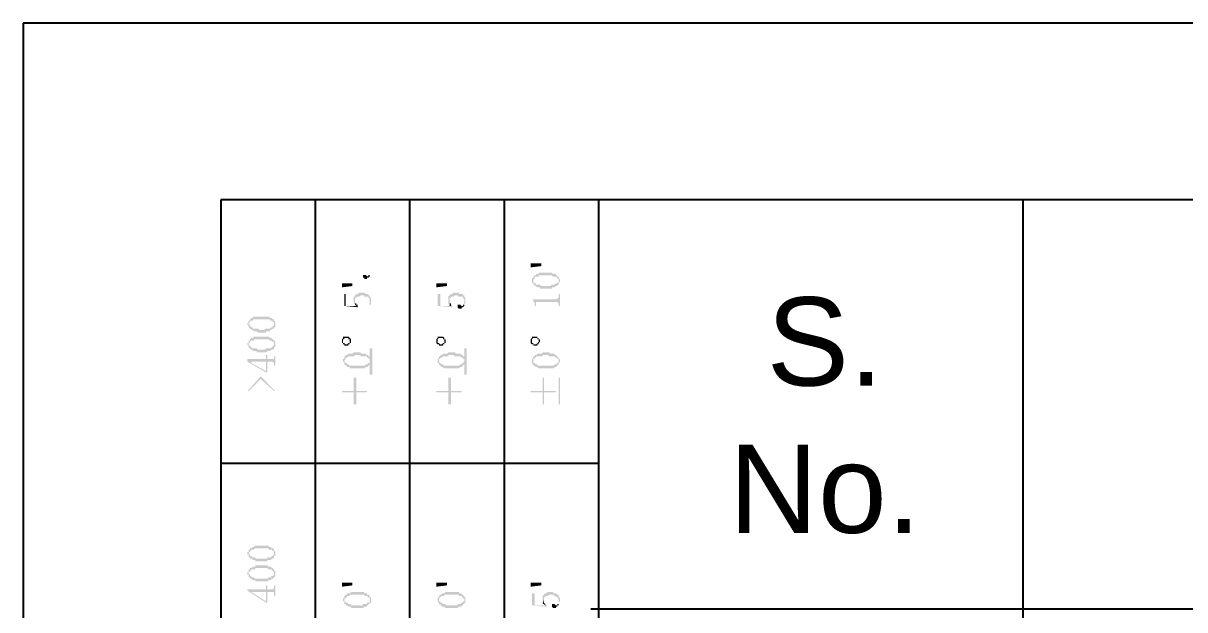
# Model space of a CAD drawing. Header units: millimetres. Extents: x 7018 to 13530, y 4187 to 5692.
# Drawn here: x 12641.97 to 12681.39, y 5228.95 to 5248.87 of the extents above; entities that cross this region are included whole.
import ezdxf

# ---------------------------------------------------------------- set-up
doc = ezdxf.new("R2010")
doc.units = ezdxf.units.MM
doc.styles.get("Standard").update_dxf_attribs({"font": 'arial.ttf'})

msp = doc.modelspace()

# ---------------------------------------------------------------- hatches: boundary and pattern name
at = {"transparency": 33554559}
for points in [[(12659.192, 5240.716), (12659.553, 5240.716), (12659.553, 5240.626), (12659.192, 5240.581)], [(12653.505, 5240.275), (12653.505, 5240.23), (12653.55, 5240.23), (12653.55, 5240.185), (12653.64, 5240.185), (12653.64, 5240.23), (12653.685, 5240.23), (12653.731, 5240.275), (12653.731, 5240.456), (12653.731, 5240.365), (12653.731, 5240.32), (12653.685, 5240.32), (12653.685, 5240.275), (12653.64, 5240.275), (12653.595, 5240.32), (12653.505, 5240.32)], [(12659.237, 5240.129), (12659.237, 5240.084), (12659.237, 5240.039), (12659.282, 5240.039), (12659.282, 5239.994), (12659.282, 5240.129), (12659.282, 5240.174), (12659.282, 5240.174), (12659.327, 5240.219), (12659.327, 5240.265), (12659.462, 5240.265), (12659.462, 5240.31), (12659.914, 5240.31), (12659.959, 5240.265), (12660.049, 5240.265), (12660.094, 5240.219), (12660.094, 5240.219), (12660.139, 5240.174), (12660.139, 5240.129), (12660.139, 5240.265), (12660.094, 5240.265), (12660.094, 5240.31), (12660.049, 5240.31), (12660.049, 5240.355), (12659.959, 5240.355), (12659.914, 5240.4), (12659.462, 5240.4), (12659.462, 5240.355), (12659.372, 5240.355), (12659.372, 5240.31), (12659.327, 5240.31), (12659.282, 5240.265), (12659.282, 5240.219), (12659.237, 5240.219), (12659.237, 5240.174), (12659.237, 5240.174)], [(12659.282, 5239.994), (12659.327, 5239.994), (12659.327, 5239.949), (12659.372, 5239.949), (12659.417, 5239.904), (12659.507, 5239.904), (12659.507, 5239.858), (12659.914, 5239.858), (12659.914, 5239.904), (12660.004, 5239.904), (12660.049, 5239.949), (12660.094, 5239.949), (12660.094, 5239.994), (12660.139, 5239.994), (12660.139, 5240.039), (12660.139, 5240.084), (12660.184, 5240.084), (12660.184, 5240.129), (12660.184, 5240.174), (12660.184, 5240.174), (12660.139, 5240.219), (12660.139, 5240.265), (12660.139, 5240.129), (12660.139, 5240.084), (12660.094, 5240.084), (12660.094, 5240.039), (12660.049, 5240.039), (12660.004, 5239.994), (12659.914, 5239.994), (12659.868, 5239.949), (12659.553, 5239.949), (12659.507, 5239.994), (12659.372, 5239.994), (12659.372, 5240.039), (12659.327, 5240.039), (12659.282, 5240.084), (12659.282, 5240.129), (12659.282, 5240.129)], [(12652.783, 5240.039), (12653.144, 5240.039), (12653.144, 5239.949), (12652.783, 5239.904)], [(12655.987, 5240.039), (12656.348, 5240.039), (12656.348, 5239.949), (12655.987, 5239.904)], [(12652.873, 5239.678), (12652.873, 5239.272), (12653.324, 5239.227), (12653.324, 5239.272), (12653.324, 5239.317), (12653.279, 5239.272), (12652.918, 5239.272), (12652.918, 5239.678)], [(12653.189, 5239.497), (12653.189, 5239.407), (12653.189, 5239.362), (12653.189, 5239.362), (12653.234, 5239.317), (12653.234, 5239.452), (12653.234, 5239.542), (12653.279, 5239.542), (12653.279, 5239.588), (12653.369, 5239.588), (12653.415, 5239.633), (12653.55, 5239.633), (12653.55, 5239.588), (12653.685, 5239.588), (12653.685, 5239.542), (12653.731, 5239.542), (12653.731, 5239.497), (12653.731, 5239.452), (12653.731, 5239.317), (12653.776, 5239.317), (12653.776, 5239.362), (12653.776, 5239.452), (12653.776, 5239.497), (12653.776, 5239.542), (12653.731, 5239.588), (12653.731, 5239.633), (12653.685, 5239.633), (12653.685, 5239.678), (12653.595, 5239.678), (12653.55, 5239.723), (12653.369, 5239.723), (12653.324, 5239.678), (12653.279, 5239.678), (12653.234, 5239.633), (12653.234, 5239.588), (12653.189, 5239.588), (12653.189, 5239.542)], [(12653.234, 5239.317), (12653.234, 5239.317), (12653.279, 5239.272), (12653.279, 5239.272), (12653.324, 5239.317), (12653.279, 5239.317), (12653.279, 5239.362), (12653.234, 5239.362), (12653.234, 5239.407), (12653.234, 5239.452)], [(12656.032, 5239.678), (12656.032, 5239.272), (12656.529, 5239.227), (12656.529, 5239.272), (12656.529, 5239.272), (12656.484, 5239.317), (12656.484, 5239.272), (12656.123, 5239.272), (12656.123, 5239.678)], [(12656.393, 5239.497), (12656.393, 5239.407), (12656.393, 5239.362), (12656.393, 5239.362), (12656.438, 5239.317), (12656.438, 5239.452), (12656.438, 5239.542), (12656.484, 5239.542), (12656.484, 5239.588), (12656.574, 5239.588), (12656.619, 5239.633), (12656.709, 5239.633), (12656.754, 5239.588), (12656.89, 5239.588), (12656.89, 5239.542), (12656.89, 5239.542), (12656.935, 5239.497), (12656.935, 5239.452), (12656.935, 5239.317), (12656.935, 5239.317), (12656.98, 5239.362), (12656.98, 5239.452), (12656.98, 5239.497), (12656.98, 5239.542), (12656.935, 5239.588), (12656.935, 5239.633), (12656.89, 5239.633), (12656.89, 5239.678), (12656.754, 5239.678), (12656.754, 5239.723), (12656.574, 5239.723), (12656.529, 5239.678), (12656.484, 5239.678), (12656.438, 5239.633), (12656.438, 5239.633), (12656.393, 5239.588), (12656.393, 5239.542)], [(12656.438, 5239.317), (12656.438, 5239.272), (12656.484, 5239.272), (12656.484, 5239.317), (12656.484, 5239.362), (12656.438, 5239.362), (12656.438, 5239.407), (12656.438, 5239.452)], [(12656.709, 5239.272), (12656.709, 5239.227), (12656.709, 5239.227), (12656.754, 5239.181), (12656.845, 5239.181), (12656.845, 5239.227), (12656.89, 5239.227), (12656.935, 5239.272), (12656.935, 5239.452), (12656.935, 5239.362), (12656.935, 5239.317), (12656.89, 5239.317), (12656.89, 5239.272), (12656.845, 5239.272), (12656.8, 5239.317), (12656.709, 5239.317)], [(12659.237, 5239.497), (12659.237, 5239.497), (12659.282, 5239.452), (12659.282, 5239.407), (12659.327, 5239.407), (12659.327, 5239.362), (12659.327, 5239.272), (12659.372, 5239.272), (12659.372, 5239.362), (12659.372, 5239.407), (12660.094, 5239.407), (12660.139, 5239.362), (12660.139, 5239.272), (12660.184, 5239.272), (12660.184, 5239.678), (12660.139, 5239.678), (12660.139, 5239.588), (12660.139, 5239.542), (12660.094, 5239.542), (12660.094, 5239.497), (12660.049, 5239.497)], [(12649.578, 5238.64), (12649.578, 5238.64), (12649.623, 5238.595), (12649.623, 5238.55), (12649.623, 5238.685), (12649.623, 5238.685), (12649.669, 5238.73), (12649.669, 5238.73), (12649.714, 5238.775), (12649.759, 5238.775), (12649.804, 5238.82), (12650.346, 5238.82), (12650.346, 5238.775), (12650.436, 5238.775), (12650.436, 5238.73), (12650.481, 5238.73), (12650.481, 5238.685), (12650.481, 5238.64), (12650.481, 5238.82), (12650.436, 5238.82), (12650.391, 5238.866), (12650.346, 5238.866), (12650.3, 5238.911), (12649.804, 5238.911), (12649.759, 5238.866), (12649.714, 5238.866), (12649.669, 5238.82), (12649.669, 5238.775), (12649.623, 5238.775), (12649.623, 5238.73), (12649.623, 5238.73), (12649.578, 5238.685)], [(12649.623, 5238.55), (12649.669, 5238.504), (12649.669, 5238.504), (12649.714, 5238.459), (12649.759, 5238.459), (12649.804, 5238.414), (12649.894, 5238.414), (12649.939, 5238.369), (12650.21, 5238.369), (12650.21, 5238.414), (12650.346, 5238.414), (12650.346, 5238.459), (12650.391, 5238.459), (12650.436, 5238.504), (12650.481, 5238.504), (12650.481, 5238.55), (12650.526, 5238.55), (12650.526, 5238.595), (12650.526, 5238.64), (12650.526, 5238.685), (12650.526, 5238.73), (12650.526, 5238.73), (12650.481, 5238.775), (12650.481, 5238.64), (12650.481, 5238.595), (12650.436, 5238.595), (12650.436, 5238.55), (12650.391, 5238.55), (12650.346, 5238.504), (12650.165, 5238.504), (12650.165, 5238.459), (12649.985, 5238.459), (12649.939, 5238.504), (12649.759, 5238.504), (12649.759, 5238.55), (12649.714, 5238.55), (12649.669, 5238.595), (12649.669, 5238.64), (12649.623, 5238.64)], [(12649.578, 5237.963), (12649.578, 5237.963), (12649.623, 5237.918), (12649.623, 5237.873), (12649.623, 5237.963), (12649.623, 5238.008), (12649.669, 5238.008), (12649.669, 5238.053), (12649.669, 5238.053), (12649.714, 5238.098), (12649.804, 5238.098), (12649.804, 5238.143), (12650.3, 5238.143), (12650.346, 5238.098), (12650.391, 5238.098), (12650.436, 5238.053), (12650.481, 5238.053), (12650.481, 5238.008), (12650.481, 5237.963), (12650.481, 5238.098), (12650.481, 5238.098), (12650.436, 5238.143), (12650.436, 5238.143), (12650.391, 5238.189), (12650.346, 5238.189), (12650.3, 5238.234), (12649.804, 5238.234), (12649.759, 5238.189), (12649.714, 5238.189), (12649.669, 5238.143), (12649.669, 5238.098), (12649.623, 5238.098), (12649.623, 5238.053), (12649.623, 5238.008), (12649.578, 5238.008)], [(12649.623, 5237.873), (12649.669, 5237.827), (12649.669, 5237.827), (12649.714, 5237.782), (12649.759, 5237.782), (12649.759, 5237.737), (12649.894, 5237.737), (12649.894, 5237.692), (12650.21, 5237.692), (12650.255, 5237.737), (12650.346, 5237.737), (12650.391, 5237.782), (12650.436, 5237.782), (12650.481, 5237.827), (12650.481, 5237.873), (12650.526, 5237.873), (12650.526, 5237.918), (12650.526, 5237.963), (12650.526, 5238.008), (12650.526, 5238.053), (12650.526, 5238.053), (12650.481, 5238.098), (12650.481, 5237.963), (12650.481, 5237.918), (12650.436, 5237.918), (12650.436, 5237.873), (12650.391, 5237.873), (12650.391, 5237.827), (12650.21, 5237.827), (12650.165, 5237.782), (12649.939, 5237.782), (12649.894, 5237.827), (12649.759, 5237.827), (12649.714, 5237.873), (12649.714, 5237.873), (12649.669, 5237.918), (12649.669, 5237.918), (12649.623, 5237.963), (12649.623, 5237.963)], [(12652.783, 5238.098), (12652.783, 5238.053), (12652.783, 5238.008), (12652.828, 5238.008), (12652.828, 5237.963), (12652.828, 5238.098), (12652.828, 5238.143), (12652.873, 5238.143), (12652.873, 5238.189), (12653.008, 5238.189), (12653.008, 5238.143), (12653.054, 5238.143), (12653.054, 5237.963), (12653.054, 5238.008), (12653.099, 5238.008), (12653.099, 5238.053), (12653.099, 5238.098), (12653.099, 5238.143), (12653.099, 5238.143), (12653.054, 5238.189), (12653.054, 5238.189), (12653.008, 5238.234), (12652.828, 5238.234), (12652.828, 5238.189), (12652.828, 5238.189), (12652.783, 5238.143), (12652.783, 5238.143)], [(12652.828, 5237.963), (12652.873, 5237.963), (12652.873, 5237.918), (12653.008, 5237.918), (12653.008, 5237.963), (12653.054, 5237.963), (12653.054, 5238.098), (12653.054, 5238.053), (12653.054, 5238.008), (12653.008, 5238.008), (12652.963, 5237.963), (12652.918, 5237.963), (12652.873, 5238.008), (12652.828, 5238.008), (12652.828, 5238.098), (12652.828, 5238.098)], [(12655.987, 5238.098), (12655.987, 5238.053), (12655.987, 5238.008), (12655.987, 5238.008), (12656.032, 5237.963), (12656.032, 5238.098), (12656.032, 5238.143), (12656.032, 5238.143), (12656.077, 5238.189), (12656.213, 5238.189), (12656.213, 5238.143), (12656.258, 5238.143), (12656.258, 5237.963), (12656.258, 5238.008), (12656.303, 5238.008), (12656.303, 5238.053), (12656.303, 5238.098), (12656.303, 5238.143), (12656.258, 5238.143), (12656.258, 5238.189), (12656.258, 5238.189), (12656.213, 5238.234), (12656.032, 5238.234), (12656.032, 5238.189), (12656.032, 5238.189), (12655.987, 5238.143), (12655.987, 5238.143)], [(12656.032, 5237.963), (12656.077, 5237.963), (12656.077, 5237.918), (12656.213, 5237.918), (12656.213, 5237.963), (12656.258, 5237.963), (12656.258, 5238.098), (12656.258, 5238.053), (12656.258, 5238.008), (12656.213, 5238.008), (12656.168, 5237.963), (12656.123, 5237.963), (12656.077, 5238.008), (12656.032, 5238.008), (12656.032, 5238.098), (12656.032, 5238.098)], [(12659.192, 5238.098), (12659.192, 5238.053), (12659.192, 5238.008), (12659.192, 5238.008), (12659.237, 5237.963), (12659.237, 5238.098), (12659.237, 5238.143), (12659.237, 5238.143), (12659.282, 5238.189), (12659.417, 5238.189), (12659.417, 5238.143), (12659.462, 5238.143), (12659.462, 5237.963), (12659.462, 5238.008), (12659.462, 5238.008), (12659.507, 5238.053), (12659.507, 5238.098), (12659.507, 5238.143), (12659.462, 5238.143), (12659.462, 5238.189), (12659.417, 5238.189), (12659.417, 5238.234), (12659.237, 5238.234), (12659.237, 5238.189), (12659.237, 5238.189), (12659.192, 5238.143), (12659.192, 5238.143)], [(12659.237, 5237.963), (12659.282, 5237.963), (12659.282, 5237.918), (12659.417, 5237.918), (12659.417, 5237.963), (12659.462, 5237.963), (12659.462, 5238.098), (12659.462, 5238.053), (12659.462, 5238.053), (12659.417, 5238.008), (12659.417, 5238.008), (12659.372, 5237.963), (12659.282, 5237.963), (12659.282, 5238.008), (12659.237, 5238.008), (12659.237, 5238.098), (12659.237, 5238.098)], [(12649.578, 5237.466), (12649.578, 5237.376), (12650.21, 5237.015), (12650.255, 5237.015), (12650.255, 5237.376), (12650.436, 5237.376), (12650.481, 5237.331), (12650.481, 5237.241), (12650.526, 5237.241), (12650.526, 5237.557), (12650.481, 5237.557), (12650.481, 5237.512), (12650.481, 5237.466), (12650.255, 5237.466), (12650.255, 5237.602), (12650.21, 5237.602), (12650.21, 5237.06), (12649.714, 5237.331), (12649.714, 5237.376)], [(12649.578, 5237.466), (12649.714, 5237.376), (12650.21, 5237.376), (12650.21, 5237.06), (12650.21, 5237.466)], [(12652.828, 5237.421), (12652.828, 5237.376), (12652.828, 5237.376), (12652.873, 5237.331), (12652.873, 5237.286), (12652.873, 5237.421), (12652.873, 5237.421), (12652.918, 5237.466), (12652.918, 5237.512), (12652.963, 5237.512), (12653.008, 5237.557), (12653.189, 5237.557), (12653.234, 5237.602), (12653.415, 5237.602), (12653.415, 5237.557), (12653.64, 5237.557), (12653.64, 5237.512), (12653.685, 5237.512), (12653.731, 5237.466), (12653.731, 5237.421), (12653.731, 5237.557), (12653.685, 5237.557), (12653.685, 5237.602), (12653.64, 5237.602), (12653.595, 5237.647), (12653.46, 5237.647), (12653.415, 5237.692), (12653.189, 5237.692), (12653.144, 5237.647), (12653.008, 5237.647), (12652.963, 5237.602), (12652.918, 5237.602), (12652.918, 5237.557), (12652.873, 5237.557), (12652.873, 5237.512), (12652.873, 5237.466), (12652.828, 5237.466)], [(12652.873, 5237.286), (12652.918, 5237.241), (12652.963, 5237.241), (12652.963, 5237.196), (12653.054, 5237.196), (12653.054, 5237.15), (12653.55, 5237.15), (12653.595, 5237.196), (12653.64, 5237.196), (12653.685, 5237.241), (12653.685, 5237.241), (12653.731, 5237.286), (12653.731, 5237.331), (12653.776, 5237.331), (12653.776, 5237.376), (12653.776, 5237.421), (12653.776, 5237.466), (12653.776, 5237.466), (12653.731, 5237.512), (12653.731, 5237.376), (12653.731, 5237.331), (12653.685, 5237.331), (12653.64, 5237.286), (12653.595, 5237.286), (12653.55, 5237.241), (12653.054, 5237.241), (12653.008, 5237.286), (12652.963, 5237.286), (12652.963, 5237.331), (12652.918, 5237.331), (12652.873, 5237.376), (12652.873, 5237.421)], [(12653.821, 5236.935), (12653.821, 5237.838), (12653.731, 5237.838), (12653.731, 5236.935)], [(12656.032, 5237.421), (12656.032, 5237.376), (12656.032, 5237.331), (12656.077, 5237.331), (12656.077, 5237.286), (12656.077, 5237.421), (12656.077, 5237.466), (12656.123, 5237.466), (12656.123, 5237.512), (12656.168, 5237.512), (12656.213, 5237.557), (12656.393, 5237.557), (12656.393, 5237.602), (12656.574, 5237.602), (12656.619, 5237.557), (12656.8, 5237.557), (12656.845, 5237.512), (12656.89, 5237.512), (12656.89, 5237.466), (12656.935, 5237.466), (12656.935, 5237.421), (12656.935, 5237.557), (12656.89, 5237.557), (12656.89, 5237.602), (12656.845, 5237.602), (12656.8, 5237.647), (12656.664, 5237.647), (12656.619, 5237.692), (12656.393, 5237.692), (12656.348, 5237.647), (12656.213, 5237.647), (12656.168, 5237.602), (12656.123, 5237.602), (12656.123, 5237.557), (12656.077, 5237.557), (12656.077, 5237.512), (12656.077, 5237.512), (12656.032, 5237.466)], [(12656.077, 5237.286), (12656.123, 5237.241), (12656.123, 5237.241), (12656.168, 5237.196), (12656.213, 5237.196), (12656.258, 5237.15), (12656.754, 5237.15), (12656.8, 5237.196), (12656.845, 5237.196), (12656.89, 5237.241), (12656.89, 5237.241), (12656.935, 5237.286), (12656.935, 5237.331), (12656.98, 5237.331), (12656.98, 5237.376), (12656.98, 5237.421), (12656.98, 5237.466), (12656.98, 5237.466), (12656.935, 5237.512), (12656.935, 5237.376), (12656.935, 5237.376), (12656.89, 5237.331), (12656.89, 5237.331), (12656.845, 5237.286), (12656.8, 5237.286), (12656.754, 5237.241), (12656.258, 5237.241), (12656.213, 5237.286), (12656.168, 5237.286), (12656.123, 5237.331), (12656.123, 5237.331), (12656.077, 5237.376), (12656.077, 5237.421)], [(12657.025, 5236.935), (12657.025, 5237.838), (12656.935, 5237.838), (12656.935, 5236.935)], [(12659.237, 5237.421), (12659.237, 5237.376), (12659.237, 5237.331), (12659.237, 5237.331), (12659.282, 5237.286), (12659.282, 5237.421), (12659.282, 5237.466), (12659.327, 5237.466), (12659.327, 5237.512), (12659.372, 5237.512), (12659.372, 5237.557), (12659.598, 5237.557), (12659.598, 5237.602), (12659.778, 5237.602), (12659.823, 5237.557), (12660.004, 5237.557), (12660.049, 5237.512), (12660.094, 5237.512), (12660.094, 5237.466), (12660.139, 5237.466), (12660.139, 5237.421), (12660.139, 5237.512), (12660.094, 5237.557), (12660.094, 5237.557), (12660.049, 5237.602), (12660.004, 5237.602), (12660.004, 5237.647), (12659.868, 5237.647), (12659.823, 5237.692), (12659.598, 5237.692), (12659.553, 5237.647), (12659.417, 5237.647), (12659.372, 5237.602), (12659.327, 5237.602), (12659.327, 5237.557), (12659.282, 5237.557), (12659.282, 5237.512), (12659.282, 5237.512), (12659.237, 5237.466)], [(12659.282, 5237.286), (12659.282, 5237.241), (12659.327, 5237.241), (12659.372, 5237.196), (12659.417, 5237.196), (12659.462, 5237.15), (12659.959, 5237.15), (12660.004, 5237.196), (12660.049, 5237.196), (12660.094, 5237.241), (12660.094, 5237.241), (12660.139, 5237.286), (12660.139, 5237.331), (12660.139, 5237.331), (12660.184, 5237.376), (12660.184, 5237.421), (12660.184, 5237.466), (12660.139, 5237.466), (12660.139, 5237.512), (12660.139, 5237.376), (12660.139, 5237.376), (12660.094, 5237.331), (12660.094, 5237.331), (12660.049, 5237.286), (12660.004, 5237.286), (12659.959, 5237.241), (12659.417, 5237.241), (12659.417, 5237.286), (12659.372, 5237.286), (12659.327, 5237.331), (12659.282, 5237.331), (12659.282, 5237.376), (12659.282, 5237.421)], [(12649.578, 5236.383), (12649.623, 5236.383), (12650.03, 5236.789), (12650.481, 5236.383), (12650.526, 5236.383), (12650.03, 5236.88)], [(12652.783, 5236.383), (12652.783, 5236.338), (12653.189, 5236.338), (12653.189, 5235.932), (12653.279, 5235.932), (12653.279, 5236.338), (12653.64, 5236.338), (12653.64, 5236.383), (12653.279, 5236.383), (12653.279, 5236.835), (12653.189, 5236.835), (12653.189, 5236.383)], [(12655.987, 5236.383), (12655.987, 5236.338), (12656.393, 5236.338), (12656.393, 5235.932), (12656.484, 5235.932), (12656.484, 5236.338), (12656.845, 5236.338), (12656.845, 5236.383), (12656.484, 5236.383), (12656.484, 5236.835), (12656.393, 5236.835), (12656.393, 5236.383)], [(12659.192, 5236.383), (12659.192, 5236.338), (12659.598, 5236.338), (12659.598, 5235.932), (12659.643, 5235.932), (12659.643, 5236.338), (12660.049, 5236.338), (12660.049, 5236.383), (12659.643, 5236.383), (12659.643, 5236.835), (12659.598, 5236.835), (12659.598, 5236.383)], [(12660.184, 5235.932), (12660.184, 5236.835), (12660.139, 5236.835), (12660.139, 5235.932)], [(12649.578, 5230.866), (12649.578, 5230.821), (12649.623, 5230.821), (12649.623, 5230.775), (12649.623, 5230.73), (12649.623, 5230.866), (12649.623, 5230.911), (12649.669, 5230.911), (12649.669, 5230.956), (12649.714, 5230.956), (12649.714, 5231.001), (12649.804, 5231.001), (12649.849, 5231.046), (12650.3, 5231.046), (12650.3, 5231.001), (12650.391, 5231.001), (12650.436, 5230.956), (12650.481, 5230.956), (12650.481, 5230.911), (12650.481, 5230.866), (12650.481, 5231.001), (12650.481, 5231.001), (12650.436, 5231.046), (12650.391, 5231.046), (12650.391, 5231.091), (12650.3, 5231.091), (12650.3, 5231.137), (12649.849, 5231.137), (12649.804, 5231.091), (12649.759, 5231.091), (12649.714, 5231.046), (12649.669, 5231.046), (12649.669, 5231.001), (12649.623, 5231.001), (12649.623, 5230.956), (12649.623, 5230.911), (12649.578, 5230.911)], [(12649.623, 5230.73), (12649.669, 5230.73), (12649.669, 5230.685), (12649.759, 5230.685), (12649.759, 5230.64), (12649.849, 5230.64), (12649.849, 5230.595), (12650.255, 5230.595), (12650.255, 5230.64), (12650.391, 5230.64), (12650.391, 5230.685), (12650.436, 5230.685), (12650.481, 5230.73), (12650.481, 5230.775), (12650.526, 5230.775), (12650.526, 5230.821), (12650.526, 5230.866), (12650.526, 5230.911), (12650.526, 5230.956), (12650.481, 5230.956), (12650.481, 5231.001), (12650.481, 5230.866), (12650.481, 5230.821), (12650.481, 5230.821), (12650.436, 5230.775), (12650.391, 5230.775), (12650.391, 5230.73), (12650.255, 5230.73), (12650.255, 5230.685), (12649.849, 5230.685), (12649.849, 5230.73), (12649.759, 5230.73), (12649.714, 5230.775), (12649.669, 5230.775), (12649.669, 5230.821), (12649.669, 5230.821), (12649.623, 5230.866), (12649.623, 5230.866)], [(12649.578, 5230.189), (12649.578, 5230.144), (12649.623, 5230.144), (12649.623, 5230.098), (12649.623, 5230.053), (12649.623, 5230.189), (12649.623, 5230.234), (12649.669, 5230.234), (12649.669, 5230.279), (12649.714, 5230.279), (12649.714, 5230.324), (12649.849, 5230.324), (12649.849, 5230.369), (12650.255, 5230.369), (12650.3, 5230.324), (12650.391, 5230.324), (12650.436, 5230.279), (12650.436, 5230.279), (12650.481, 5230.234), (12650.481, 5230.189), (12650.481, 5230.324), (12650.481, 5230.324), (12650.436, 5230.369), (12650.391, 5230.369), (12650.391, 5230.414), (12650.3, 5230.414), (12650.255, 5230.46), (12649.849, 5230.46), (12649.849, 5230.414), (12649.759, 5230.414), (12649.714, 5230.369), (12649.669, 5230.369), (12649.669, 5230.324), (12649.623, 5230.324), (12649.623, 5230.279), (12649.623, 5230.234), (12649.578, 5230.234)], [(12649.623, 5230.053), (12649.669, 5230.053), (12649.669, 5230.008), (12649.714, 5230.008), (12649.759, 5229.963), (12649.849, 5229.963), (12649.849, 5229.918), (12650.255, 5229.918), (12650.3, 5229.963), (12650.391, 5229.963), (12650.391, 5230.008), (12650.436, 5230.008), (12650.481, 5230.053), (12650.481, 5230.053), (12650.526, 5230.098), (12650.526, 5230.144), (12650.526, 5230.189), (12650.526, 5230.234), (12650.526, 5230.279), (12650.481, 5230.279), (12650.481, 5230.324), (12650.481, 5230.189), (12650.481, 5230.144), (12650.481, 5230.144), (12650.436, 5230.098), (12650.391, 5230.098), (12650.391, 5230.053), (12650.3, 5230.053), (12650.255, 5230.008), (12649.849, 5230.008), (12649.804, 5230.053), (12649.714, 5230.053), (12649.714, 5230.098), (12649.669, 5230.098), (12649.669, 5230.144), (12649.669, 5230.144), (12649.623, 5230.189), (12649.623, 5230.189)], [(12649.578, 5229.647), (12649.578, 5229.602), (12650.21, 5229.196), (12650.255, 5229.196), (12650.255, 5229.557), (12650.481, 5229.557), (12650.481, 5229.512), (12650.481, 5229.421), (12650.526, 5229.421), (12650.526, 5229.783), (12650.481, 5229.783), (12650.481, 5229.737), (12650.481, 5229.692), (12650.481, 5229.692), (12650.436, 5229.647), (12650.255, 5229.647), (12650.255, 5229.783), (12650.21, 5229.783), (12650.21, 5229.241), (12649.714, 5229.557), (12649.714, 5229.557)], [(12649.578, 5229.647), (12649.714, 5229.557), (12650.21, 5229.557), (12650.21, 5229.241), (12650.21, 5229.647)], [(12652.783, 5229.873), (12653.144, 5229.873), (12653.144, 5229.783), (12652.783, 5229.737)], [(12655.987, 5229.873), (12656.348, 5229.873), (12656.348, 5229.783), (12655.987, 5229.737)], [(12659.192, 5229.873), (12659.553, 5229.873), (12659.553, 5229.783), (12659.192, 5229.737)], [(12652.828, 5229.286), (12652.828, 5229.241), (12652.873, 5229.241), (12652.873, 5229.196), (12652.873, 5229.151), (12652.873, 5229.286), (12652.873, 5229.331), (12652.918, 5229.331), (12652.918, 5229.376), (12652.963, 5229.376), (12652.963, 5229.421), (12653.054, 5229.421), (12653.054, 5229.467), (12653.55, 5229.467), (12653.55, 5229.421), (12653.64, 5229.421), (12653.685, 5229.376), (12653.685, 5229.376), (12653.731, 5229.331), (12653.731, 5229.286), (12653.731, 5229.421), (12653.731, 5229.421), (12653.685, 5229.467), (12653.64, 5229.467), (12653.64, 5229.512), (12653.55, 5229.512), (12653.55, 5229.557), (12653.099, 5229.557), (12653.054, 5229.512), (12652.963, 5229.512), (12652.963, 5229.467), (12652.918, 5229.467), (12652.873, 5229.421), (12652.873, 5229.376), (12652.873, 5229.376), (12652.828, 5229.331), (12652.828, 5229.331)], [(12652.873, 5229.151), (12652.918, 5229.151), (12652.918, 5229.106), (12652.963, 5229.106), (12653.008, 5229.06), (12653.099, 5229.06), (12653.099, 5229.015), (12653.505, 5229.015), (12653.55, 5229.06), (12653.64, 5229.06), (12653.64, 5229.106), (12653.685, 5229.106), (12653.685, 5229.151), (12653.731, 5229.151), (12653.731, 5229.196), (12653.776, 5229.196), (12653.776, 5229.286), (12653.776, 5229.331), (12653.776, 5229.376), (12653.731, 5229.376), (12653.731, 5229.421), (12653.731, 5229.286), (12653.731, 5229.241), (12653.731, 5229.241), (12653.685, 5229.196), (12653.64, 5229.196), (12653.64, 5229.151), (12653.505, 5229.151), (12653.505, 5229.106), (12653.099, 5229.106), (12653.099, 5229.151), (12653.008, 5229.151), (12652.963, 5229.196), (12652.918, 5229.196), (12652.918, 5229.241), (12652.873, 5229.241), (12652.873, 5229.286), (12652.873, 5229.286)], [(12656.032, 5229.286), (12656.032, 5229.241), (12656.032, 5229.241), (12656.077, 5229.196), (12656.077, 5229.151), (12656.077, 5229.286), (12656.077, 5229.331), (12656.077, 5229.331), (12656.123, 5229.376), (12656.123, 5229.376), (12656.168, 5229.421), (12656.258, 5229.421), (12656.258, 5229.467), (12656.754, 5229.467), (12656.754, 5229.421), (12656.845, 5229.421), (12656.89, 5229.376), (12656.89, 5229.331), (12656.935, 5229.331), (12656.935, 5229.286), (12656.935, 5229.421), (12656.935, 5229.421), (12656.89, 5229.467), (12656.845, 5229.467), (12656.845, 5229.512), (12656.754, 5229.512), (12656.754, 5229.557), (12656.303, 5229.557), (12656.258, 5229.512), (12656.168, 5229.512), (12656.168, 5229.467), (12656.123, 5229.467), (12656.077, 5229.421), (12656.077, 5229.376), (12656.032, 5229.376), (12656.032, 5229.331), (12656.032, 5229.331)], [(12656.077, 5229.151), (12656.123, 5229.151), (12656.123, 5229.106), (12656.168, 5229.106), (12656.168, 5229.06), (12656.258, 5229.06), (12656.303, 5229.015), (12656.709, 5229.015), (12656.754, 5229.06), (12656.845, 5229.06), (12656.845, 5229.106), (12656.89, 5229.106), (12656.89, 5229.151), (12656.935, 5229.151), (12656.935, 5229.196), (12656.98, 5229.196), (12656.98, 5229.286), (12656.98, 5229.331), (12656.98, 5229.376), (12656.935, 5229.376), (12656.935, 5229.421), (12656.935, 5229.286), (12656.935, 5229.241), (12656.89, 5229.241), (12656.89, 5229.196), (12656.845, 5229.196), (12656.8, 5229.151), (12656.709, 5229.151), (12656.709, 5229.106), (12656.303, 5229.106), (12656.303, 5229.151), (12656.213, 5229.151), (12656.168, 5229.196), (12656.123, 5229.196), (12656.123, 5229.241), (12656.077, 5229.241), (12656.077, 5229.286), (12656.077, 5229.286)], [(12659.237, 5229.512), (12659.237, 5229.106), (12659.733, 5229.06), (12659.733, 5229.106), (12659.733, 5229.106), (12659.688, 5229.151), (12659.688, 5229.106), (12659.327, 5229.106), (12659.327, 5229.512)], [(12659.598, 5229.331), (12659.598, 5229.286), (12659.598, 5229.196), (12659.598, 5229.151), (12659.643, 5229.286), (12659.643, 5229.376), (12659.688, 5229.376), (12659.688, 5229.421), (12659.778, 5229.421), (12659.823, 5229.467), (12659.959, 5229.467), (12660.004, 5229.421), (12660.049, 5229.421), (12660.094, 5229.376), (12660.094, 5229.376), (12660.139, 5229.331), (12660.139, 5229.286), (12660.139, 5229.151), (12660.139, 5229.196), (12660.184, 5229.241), (12660.184, 5229.286), (12660.184, 5229.376), (12660.139, 5229.376), (12660.139, 5229.421), (12660.139, 5229.467), (12660.094, 5229.467), (12660.049, 5229.512), (12659.959, 5229.512), (12659.959, 5229.557), (12659.778, 5229.557), (12659.733, 5229.512), (12659.688, 5229.512), (12659.643, 5229.467), (12659.643, 5229.467), (12659.598, 5229.421), (12659.598, 5229.376)], [(12659.598, 5229.151), (12659.643, 5229.151), (12659.688, 5229.106), (12659.688, 5229.151), (12659.688, 5229.151), (12659.643, 5229.196), (12659.643, 5229.241), (12659.643, 5229.286)], [(12659.914, 5229.106), (12659.914, 5229.06), (12659.914, 5229.06), (12659.959, 5229.015), (12660.049, 5229.015), (12660.049, 5229.06), (12660.094, 5229.06), (12660.094, 5229.106), (12660.139, 5229.106), (12660.139, 5229.286), (12660.139, 5229.241), (12660.139, 5229.151), (12660.094, 5229.151), (12660.094, 5229.106), (12660.049, 5229.106), (12660.004, 5229.151), (12659.914, 5229.151)]]:
    msp.add_hatch(color=256, dxfattribs=at).paths.add_polyline_path(points)

# ---------------------------------------------------------------- linework, layer by layer
for p, q in [((13057.931, 5242.873), (12648.676, 5242.873)), ((12648.676, 5242.873), (12648.676, 4956.132)), ((12675.9, 5242.873), (12675.9, 4986.912)), ((12661.233, 5228.984), (13057.67, 5228.984))]:
    msp.add_line(p, q)
msp.add_lwpolyline([(13061.969, 4951.873), (13061.969, 5248.873), (12641.969, 5248.873), (12641.969, 4951.873)], close=True)
for points in [[(12651.88, 5242.873), (12651.88, 5168.959)], [(12655.084, 5242.873), (12655.084, 5168.959)], [(12658.289, 5242.873), (12658.289, 5168.959)], [(12661.493, 5242.873), (12661.493, 4956.132)], [(12648.676, 5233.935), (12661.493, 5233.935)]]:
    msp.add_lwpolyline(points)

# ---------------------------------------------------------------- texts
at = {"insert": (12669.181, 5235.546), "char_height": 2.9997, "width": 34.34827, "attachment_point": 5}
msp.add_mtext('S. \\PNo.', dxfattribs=at)

doc.saveas('drawing.dxf')
